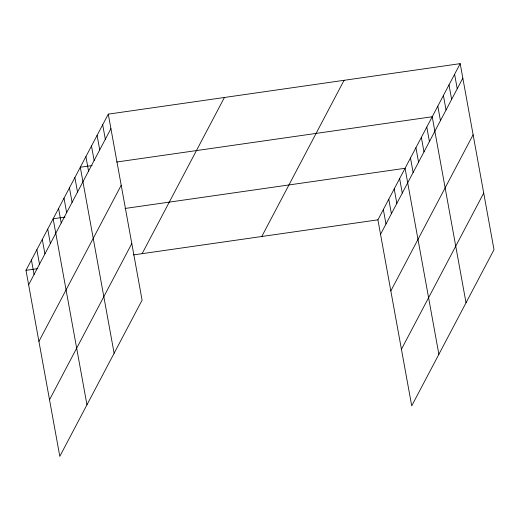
<?xml version="1.0" encoding="UTF-8"?>
<svg xmlns="http://www.w3.org/2000/svg" width="520" height="520" viewBox="0 0 520 520"><rect width="100%" height="100%" fill="white"/><g stroke="black" fill="none" stroke-linecap="round" stroke-linejoin="round"><path stroke-width="0.78" d="M108.284 114.14L142.09 300.163L59.807 456.352L26 270.322L108.284 114.14L460.194 63.648L494 249.678L411.716 405.86L377.91 219.837L460.194 63.648M28.633 284.824L110.916 128.642M38.922 341.425L121.206 185.244M49.517 399.744L131.8 243.561M142.129 253.663L224.412 97.481M261.781 236.496L344.065 80.314M380.543 234.338L462.826 78.15M390.832 290.94L473.115 134.751M401.434 349.258L483.71 193.069M92.157 165.542L80.308 167.245L114.114 353.269M116.649 162.026L432.218 116.753L466.024 302.776M65.007 217.081L53.151 218.784L86.957 404.807M125.041 208.468L405.067 168.292L438.874 354.322M26 270.322L37.849 268.625M133.439 254.911L377.91 219.837M454.597 74.269L457.236 88.77M449 84.89L451.64 99.392M443.411 95.511L446.043 110.013M437.814 106.132L440.447 120.634M426.784 127.062L429.423 141.564M421.356 137.371L423.988 151.873M415.922 147.68L418.561 162.181M410.495 157.989L413.127 172.484M399.633 178.6L402.266 193.102M394.206 188.91L396.838 203.411M388.772 199.219L391.404 213.72M383.344 209.528L385.976 224.029M102.687 124.761L105.326 139.263M97.091 135.382L99.73 149.883M91.501 146.003L94.133 160.505M85.904 156.624L88.537 171.119M74.874 177.547L77.513 192.049M69.446 187.857L72.079 202.358M64.012 198.166L66.651 212.667M58.584 208.475L61.217 222.976M47.723 229.093L50.355 243.594M42.289 239.401L44.928 253.903M36.861 249.711L39.494 264.206M31.428 260.013L34.066 274.514"/></g></svg>
